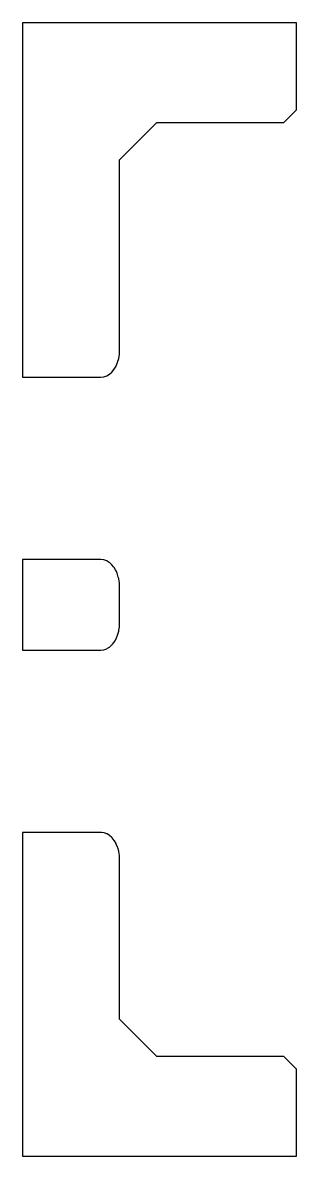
# Model space of a CAD drawing. Header units: metres. Extents: x 0 to 47.5, y 0 to 45.5.
# Drawn here: x 36.5 to 47.5, y 0 to 45.5 of the extents above.
import ezdxf

# ---------------------------------------------------------------- set-up
doc = ezdxf.new("R2010")
doc.units = ezdxf.units.M

msp = doc.modelspace()

# ---------------------------------------------------------------- linework, layer by layer
for p, q in [((47.5, 45.5), (36.5, 45.5)), ((36.5, 45.5), (36.5, 31.2678)), ((47.5, 42), (47.5, 45.5)), ((47, 41.5), (47.5, 42)), ((40.3959, 40), (41.8959, 41.5)), ((41.8959, 41.5), (47, 41.5)), ((40.3959, 32.3509), (40.3959, 40)), ((40.3867, 32.1943), (40.3959, 32.3509)), ((40.2537, 31.7227), (40.3142, 31.867)), ((40.3142, 31.867), (40.3147, 31.8689)), ((40.3147, 31.8689), (40.3592, 32.0261)), ((40.3592, 32.0261), (40.3594, 32.0271)), ((40.3594, 32.0271), (40.3859, 32.1888)), ((40.3859, 32.1888), (40.3867, 32.1932)), ((40.3867, 32.1932), (40.3867, 32.1943)), ((39.9864, 31.3874), (40.0868, 31.4774)), ((40.0868, 31.4774), (40.1762, 31.5892)), ((40.1762, 31.5892), (40.1779, 31.5921)), ((40.1779, 31.5921), (40.2527, 31.7202)), ((40.2527, 31.7202), (40.2537, 31.7227)), ((36.5, 31.2678), (39.6459, 31.2678)), ((39.6459, 31.2678), (39.7632, 31.2813)), ((39.7632, 31.2813), (39.767, 31.2827)), ((39.767, 31.2827), (39.8777, 31.3215)), ((39.8777, 31.3215), (39.8811, 31.3236)), ((39.8811, 31.3236), (39.9864, 31.3874)), ((39.6459, 23.952), (36.5, 23.952)), ((36.5, 23.952), (36.5, 20.3178)), ((39.7632, 23.9385), (39.6459, 23.952)), ((39.8431, 23.9104), (39.7632, 23.9385)), ((39.8777, 23.8983), (39.8431, 23.9104)), ((39.9533, 23.8524), (39.8777, 23.8983)), ((39.9864, 23.8324), (39.9533, 23.8524)), ((40.0559, 23.7701), (39.9864, 23.8324)), ((40.0868, 23.7424), (40.0559, 23.7701)), ((40.1484, 23.6654), (40.0868, 23.7424)), ((40.1762, 23.6306), (40.1484, 23.6654)), ((40.2285, 23.541), (40.1762, 23.6306)), ((40.2527, 23.4996), (40.2285, 23.541)), ((40.2944, 23.3999), (40.2527, 23.4996)), ((40.3142, 23.3528), (40.2944, 23.3999)), ((40.3445, 23.2457), (40.3142, 23.3528)), ((40.3592, 23.1937), (40.3445, 23.2457)), ((40.3775, 23.0819), (40.3592, 23.1937)), ((40.3867, 23.0263), (40.3775, 23.0819)), ((40.3928, 22.9127), (40.3867, 23.0263)), ((40.3959, 22.8546), (40.3928, 22.9127)), ((40.3959, 21.4152), (40.3959, 22.8546)), ((40.389, 21.2859), (40.3959, 21.4152)), ((40.3142, 20.917), (40.3263, 20.96)), ((40.3263, 20.96), (40.3592, 21.0761)), ((40.3592, 21.0761), (40.3663, 21.1194)), ((40.3663, 21.1194), (40.3867, 21.2436)), ((40.3867, 21.2436), (40.389, 21.2859)), ((40.0172, 20.465), (40.0868, 20.5274)), ((40.0868, 20.5274), (40.1136, 20.5609)), ((40.1136, 20.5609), (40.1762, 20.6393)), ((40.1762, 20.6393), (40.1985, 20.6774)), ((40.1985, 20.6774), (40.2527, 20.7702)), ((40.2527, 20.7702), (40.27, 20.8115)), ((40.27, 20.8115), (40.3142, 20.917)), ((36.5, 20.3178), (39.6459, 20.3178)), ((39.6459, 20.3178), (39.7632, 20.3314)), ((39.7632, 20.3314), (39.7993, 20.344)), ((39.7993, 20.344), (39.8777, 20.3716)), ((39.8777, 20.3716), (39.9116, 20.3921)), ((39.9116, 20.3921), (39.9864, 20.4375)), ((39.9864, 20.4375), (40.0172, 20.465)), ((39.6459, 13.002), (36.5, 13.002)), ((36.5, 13.002), (36.5, 0)), ((39.6633, 13), (39.6459, 13.002)), ((39.7632, 12.9885), (39.6633, 13)), ((39.7801, 12.9826), (39.7632, 12.9885)), ((39.8777, 12.9483), (39.7801, 12.9826)), ((39.8933, 12.9388), (39.8777, 12.9483)), ((39.9864, 12.8824), (39.8933, 12.9388)), ((40.0868, 12.7924), (39.9864, 12.8824)), ((40.0986, 12.7776), (40.0868, 12.7924)), ((40.1762, 12.6806), (40.0986, 12.7776)), ((40.1857, 12.6643), (40.1762, 12.6806)), ((40.2527, 12.5496), (40.1857, 12.6643)), ((40.2597, 12.5328), (40.2527, 12.5496)), ((40.3142, 12.4028), (40.2597, 12.5328)), ((40.3188, 12.3863), (40.3142, 12.4028)), ((40.3592, 12.2437), (40.3188, 12.3863)), ((40.3617, 12.2283), (40.3592, 12.2437)), ((40.3867, 12.0763), (40.3617, 12.2283)), ((40.3874, 12.0625), (40.3867, 12.0763)), ((40.3959, 11.9046), (40.3874, 12.0625)), ((40.3959, 5.5), (40.3959, 11.9046)), ((41.8959, 4), (40.3959, 5.5)), ((47, 4), (41.8959, 4)), ((47.5, 3.5), (47, 4)), ((47.5, 0), (47.5, 3.5)), ((36.5, 0), (47.5, 0))]:
    msp.add_line(p, q)

doc.saveas('drawing.dxf')
